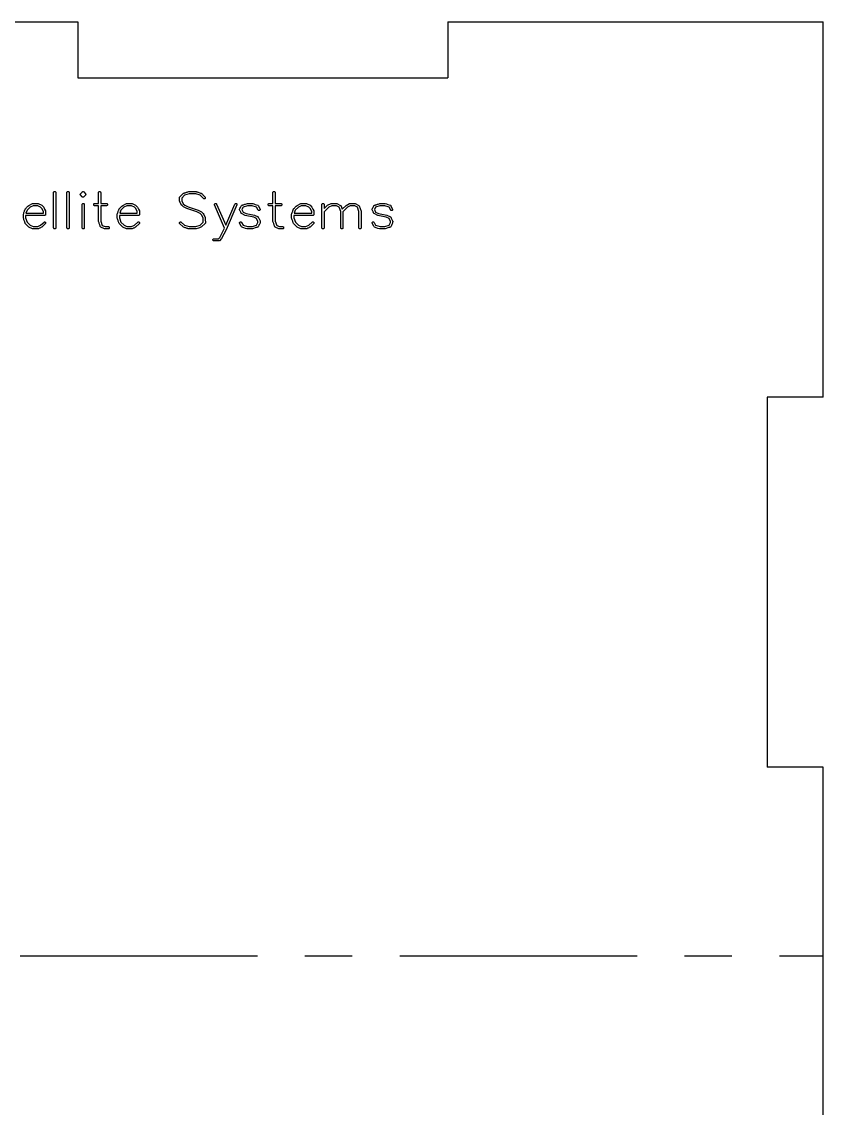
# Model space of a CAD drawing. Header units: millimetres. Extents: x 0 to 100, y -15 to 100.
# Drawn here: x 57.1 to 100, y 41.8 to 100 of the extents above; entities that cross this region are included whole.
import ezdxf

# ---------------------------------------------------------------- set-up
doc = ezdxf.new("R2010")
doc.units = ezdxf.units.MM
doc.linetypes.add('CENTERX2', pattern=[20.32, 12.7, -2.54, 2.54, -2.54])

msp = doc.modelspace()

# ---------------------------------------------------------------- linework, layer by layer
at = {"color": 7, "linetype": 'Continuous', "lineweight": 25}
for p, q in [((39.9, 100), (60.1, 100)), ((60.1, 100), (60.1, 97)), ((79.9, 100), (79.9, 97)), ((79.9, 100), (100, 100)), ((100, 79.9), (100, 100)), ((60.1, 97), (79.9, 97)), ((97, 79.9), (97, 60.1)), ((100, 79.9), (97, 79.9)), ((100, 60.1), (97, 60.1)), ((100, 39.9), (100, 60.1))]:
    msp.add_line(p, q, dxfattribs=at)
at = {"color": 7, "linetype": 'CENTERX2'}
msp.add_line((57.013, 50), (100, 50), dxfattribs=at)
at = {"color": 7, "linetype": 'Continuous', "flags": 128}
for points in [[(58.926, 90.883), (58.929, 90.867), (58.929, 90.867), (58.929, 88.956), (58.929, 88.956), (58.924, 88.943), (58.916, 88.931), (58.905, 88.921), (58.891, 88.913), (58.891, 88.913), (58.871, 88.913), (58.871, 88.913), (58.845, 88.916), (58.826, 88.926), (58.814, 88.942), (58.81, 88.962), (58.81, 88.962), (58.81, 90.875), (58.81, 90.875), (58.817, 90.889), (58.828, 90.901), (58.842, 90.908), (58.859, 90.913), (58.859, 90.913), (58.882, 90.911), (58.9, 90.905), (58.915, 90.896), (58.926, 90.883)], [(59.64, 90.883), (59.643, 90.867), (59.643, 90.867), (59.643, 88.956), (59.643, 88.956), (59.638, 88.943), (59.631, 88.931), (59.619, 88.921), (59.605, 88.913), (59.605, 88.913), (59.585, 88.913), (59.585, 88.913), (59.559, 88.916), (59.54, 88.926), (59.528, 88.942), (59.524, 88.962), (59.524, 88.962), (59.524, 90.875), (59.524, 90.875), (59.531, 90.889), (59.542, 90.901), (59.556, 90.908), (59.573, 90.913), (59.573, 90.913), (59.596, 90.911), (59.615, 90.905), (59.629, 90.896), (59.64, 90.883)], [(60.417, 90.902), (60.523, 90.789), (60.523, 90.789), (60.529, 90.774), (60.531, 90.761), (60.531, 90.761), (60.528, 90.744), (60.52, 90.726), (60.506, 90.708), (60.487, 90.689), (60.487, 90.689), (60.461, 90.663), (60.441, 90.644), (60.427, 90.63), (60.42, 90.621), (60.42, 90.621), (60.401, 90.611), (60.382, 90.607), (60.382, 90.607), (60.37, 90.609), (60.36, 90.613), (60.36, 90.613), (60.344, 90.624), (60.344, 90.624), (60.244, 90.731), (60.244, 90.731), (60.241, 90.737), (60.24, 90.746), (60.238, 90.759), (60.238, 90.775), (60.238, 90.775), (60.246, 90.792), (60.246, 90.792), (60.349, 90.899), (60.349, 90.899), (60.362, 90.91), (60.382, 90.913), (60.382, 90.913), (60.397, 90.91), (60.417, 90.902)], [(61.333, 90.866), (61.333, 90.27), (61.333, 90.27), (61.652, 90.27), (61.652, 90.27), (61.668, 90.264), (61.68, 90.254), (61.688, 90.241), (61.693, 90.224), (61.693, 90.224), (61.691, 90.202), (61.687, 90.184), (61.679, 90.17), (61.668, 90.16), (61.668, 90.16), (61.647, 90.151), (61.647, 90.151), (61.333, 90.151), (61.333, 90.151), (61.333, 89.33), (61.333, 89.33), (61.412, 89.101), (61.412, 89.101), (61.559, 89.032), (61.559, 89.032), (61.739, 89.032), (61.739, 89.032), (61.759, 89.025), (61.773, 89.013), (61.782, 88.995), (61.785, 88.972), (61.785, 88.972), (61.783, 88.953), (61.777, 88.939), (61.777, 88.939), (61.76, 88.922), (61.738, 88.913), (61.738, 88.913), (61.527, 88.913), (61.527, 88.913), (61.33, 89.009), (61.33, 89.009), (61.32, 89.016), (61.312, 89.027), (61.306, 89.04), (61.302, 89.058), (61.302, 89.058), (61.294, 89.08), (61.285, 89.104), (61.276, 89.132), (61.265, 89.163), (61.254, 89.196), (61.241, 89.232), (61.228, 89.27), (61.214, 89.312), (61.214, 89.312), (61.214, 90.151), (61.214, 90.151), (60.997, 90.151), (60.997, 90.151), (60.982, 90.157), (60.969, 90.166), (60.961, 90.176), (60.955, 90.188), (60.955, 90.188), (60.953, 90.199), (60.952, 90.213), (60.952, 90.213), (60.956, 90.236), (60.967, 90.251), (60.983, 90.263), (61, 90.27), (61, 90.27), (61.214, 90.27), (61.214, 90.27), (61.214, 90.874), (61.214, 90.874), (61.22, 90.889), (61.23, 90.9), (61.244, 90.908), (61.261, 90.913), (61.261, 90.913), (61.289, 90.91), (61.311, 90.901), (61.326, 90.886), (61.333, 90.866)], [(66.436, 90.91), (66.461, 90.901), (66.489, 90.892), (66.519, 90.881), (66.553, 90.87), (66.589, 90.857), (66.628, 90.844), (66.67, 90.83), (66.715, 90.815), (66.715, 90.815), (66.731, 90.802), (66.749, 90.785), (66.769, 90.764), (66.794, 90.74), (66.82, 90.713), (66.85, 90.682), (66.882, 90.647), (66.918, 90.609), (66.918, 90.609), (66.926, 90.593), (66.929, 90.576), (66.929, 90.576), (66.928, 90.566), (66.926, 90.559), (66.926, 90.559), (66.92, 90.545), (66.912, 90.534), (66.9, 90.526), (66.885, 90.52), (66.885, 90.52), (66.868, 90.521), (66.853, 90.523), (66.842, 90.526), (66.833, 90.531), (66.833, 90.531), (66.659, 90.711), (66.659, 90.711), (66.413, 90.794), (66.413, 90.794), (66.062, 90.794), (66.062, 90.794), (65.822, 90.715), (65.822, 90.715), (65.667, 90.558), (65.667, 90.558), (65.667, 90.414), (65.667, 90.414), (65.749, 90.254), (65.749, 90.254), (65.825, 90.181), (65.825, 90.181), (66.004, 90.094), (66.004, 90.094), (66.542, 89.916), (66.542, 89.916), (66.721, 89.824), (66.721, 89.824), (66.748, 89.799), (66.777, 89.767), (66.81, 89.729), (66.847, 89.685), (66.847, 89.685), (66.926, 89.523), (66.926, 89.523), (66.927, 89.497), (66.927, 89.468), (66.927, 89.435), (66.928, 89.399), (66.928, 89.36), (66.929, 89.318), (66.929, 89.273), (66.929, 89.225), (66.929, 89.225), (66.918, 89.203), (66.918, 89.203), (66.724, 89.013), (66.724, 89.013), (66.696, 89.001), (66.658, 88.987), (66.612, 88.971), (66.557, 88.953), (66.557, 88.953), (66.431, 88.913), (66.431, 88.913), (66.04, 88.913), (66.04, 88.913), (66.015, 88.921), (65.987, 88.93), (65.957, 88.94), (65.924, 88.95), (65.887, 88.963), (65.848, 88.976), (65.806, 88.99), (65.761, 89.006), (65.761, 89.006), (65.744, 89.016), (65.744, 89.016), (65.553, 89.201), (65.553, 89.201), (65.549, 89.217), (65.548, 89.244), (65.548, 89.244), (65.554, 89.258), (65.564, 89.27), (65.576, 89.279), (65.591, 89.286), (65.591, 89.286), (65.609, 89.285), (65.623, 89.283), (65.634, 89.279), (65.643, 89.273), (65.643, 89.273), (65.817, 89.109), (65.817, 89.109), (66.059, 89.032), (66.059, 89.032), (66.413, 89.032), (66.413, 89.032), (66.652, 89.113), (66.652, 89.113), (66.81, 89.267), (66.81, 89.267), (66.81, 89.497), (66.81, 89.497), (66.728, 89.657), (66.728, 89.657), (66.649, 89.735), (66.649, 89.735), (66.469, 89.822), (66.469, 89.822), (65.936, 89.998), (65.936, 89.998), (65.754, 90.09), (65.754, 90.09), (65.717, 90.125), (65.681, 90.161), (65.681, 90.161), (65.66, 90.182), (65.644, 90.202), (65.631, 90.221), (65.624, 90.239), (65.624, 90.239), (65.618, 90.253), (65.609, 90.27), (65.599, 90.291), (65.587, 90.315), (65.575, 90.339), (65.564, 90.36), (65.555, 90.378), (65.548, 90.393), (65.548, 90.393), (65.548, 90.596), (65.548, 90.596), (65.554, 90.616), (65.571, 90.635), (65.581, 90.645), (65.589, 90.651), (65.594, 90.656), (65.597, 90.658), (65.597, 90.658), (65.747, 90.81), (65.747, 90.81), (65.766, 90.821), (65.766, 90.821), (65.791, 90.83), (65.819, 90.839), (65.849, 90.849), (65.883, 90.86), (65.919, 90.871), (65.958, 90.883), (66, 90.896), (66.045, 90.91), (66.045, 90.91), (66.056, 90.913), (66.056, 90.913), (66.436, 90.91)], [(70.667, 90.866), (70.667, 90.27), (70.667, 90.27), (70.985, 90.27), (70.985, 90.27), (71.001, 90.264), (71.013, 90.254), (71.022, 90.241), (71.026, 90.224), (71.026, 90.224), (71.025, 90.202), (71.02, 90.184), (71.012, 90.17), (71.001, 90.16), (71.001, 90.16), (70.98, 90.151), (70.98, 90.151), (70.667, 90.151), (70.667, 90.151), (70.667, 89.33), (70.667, 89.33), (70.746, 89.101), (70.746, 89.101), (70.892, 89.032), (70.892, 89.032), (71.072, 89.032), (71.072, 89.032), (71.092, 89.025), (71.107, 89.013), (71.115, 88.995), (71.118, 88.972), (71.118, 88.972), (71.116, 88.953), (71.11, 88.939), (71.11, 88.939), (71.094, 88.922), (71.072, 88.913), (71.072, 88.913), (70.86, 88.913), (70.86, 88.913), (70.663, 89.009), (70.663, 89.009), (70.653, 89.016), (70.645, 89.027), (70.639, 89.04), (70.635, 89.058), (70.635, 89.058), (70.628, 89.08), (70.619, 89.104), (70.609, 89.132), (70.599, 89.163), (70.587, 89.196), (70.575, 89.232), (70.562, 89.27), (70.548, 89.312), (70.548, 89.312), (70.548, 90.151), (70.548, 90.151), (70.331, 90.151), (70.331, 90.151), (70.315, 90.157), (70.303, 90.166), (70.294, 90.176), (70.288, 90.188), (70.288, 90.188), (70.286, 90.199), (70.286, 90.213), (70.286, 90.213), (70.289, 90.236), (70.3, 90.251), (70.316, 90.263), (70.333, 90.27), (70.333, 90.27), (70.548, 90.27), (70.548, 90.27), (70.548, 90.874), (70.548, 90.874), (70.554, 90.889), (70.564, 90.9), (70.577, 90.908), (70.594, 90.913), (70.594, 90.913), (70.623, 90.91), (70.644, 90.901), (70.659, 90.886), (70.667, 90.866)], [(58.175, 90.174), (58.278, 90.072), (58.278, 90.072), (58.329, 89.974), (58.378, 89.875), (58.378, 89.875), (58.378, 89.673), (58.378, 89.673), (58.375, 89.659), (58.368, 89.647), (58.356, 89.638), (58.34, 89.63), (58.34, 89.63), (58.314, 89.627), (58.314, 89.627), (57.31, 89.627), (57.31, 89.627), (57.31, 89.512), (57.31, 89.512), (57.391, 89.27), (57.391, 89.27), (57.552, 89.11), (57.552, 89.11), (57.712, 89.032), (57.712, 89.032), (57.958, 89.032), (57.958, 89.032), (58.111, 89.106), (58.111, 89.106), (58.295, 89.278), (58.295, 89.278), (58.314, 89.284), (58.338, 89.286), (58.338, 89.286), (58.356, 89.277), (58.369, 89.267), (58.378, 89.256), (58.381, 89.244), (58.381, 89.244), (58.379, 89.22), (58.373, 89.201), (58.373, 89.201), (58.173, 89.006), (58.173, 89.006), (58.154, 88.997), (58.132, 88.986), (58.105, 88.974), (58.075, 88.959), (58.044, 88.945), (58.018, 88.933), (57.996, 88.922), (57.977, 88.913), (57.977, 88.913), (57.679, 88.913), (57.679, 88.913), (57.483, 89.007), (57.483, 89.007), (57.288, 89.203), (57.288, 89.203), (57.279, 89.229), (57.27, 89.257), (57.259, 89.289), (57.247, 89.323), (57.235, 89.361), (57.221, 89.401), (57.206, 89.444), (57.19, 89.491), (57.19, 89.491), (57.19, 89.697), (57.19, 89.697), (57.206, 89.742), (57.221, 89.783), (57.234, 89.822), (57.247, 89.858), (57.258, 89.891), (57.268, 89.922), (57.278, 89.949), (57.285, 89.974), (57.285, 89.974), (57.288, 89.977), (57.298, 89.987), (57.313, 90.002), (57.335, 90.023), (57.363, 90.051), (57.397, 90.085), (57.437, 90.125), (57.483, 90.171), (57.483, 90.171), (57.679, 90.267), (57.679, 90.267), (57.692, 90.27), (57.692, 90.27), (57.983, 90.267), (57.983, 90.267), (58.175, 90.174)], [(58.11, 90.073), (57.955, 90.151), (57.955, 90.151), (57.706, 90.151), (57.706, 90.151), (57.551, 90.078), (57.551, 90.078), (57.386, 89.92), (57.386, 89.92), (57.329, 89.746), (57.329, 89.746), (58.265, 89.746), (58.265, 89.746), (58.265, 89.85), (58.265, 89.85), (58.186, 90.003), (58.186, 90.003), (58.11, 90.073)], [(60.446, 90.243), (60.452, 90.224), (60.452, 90.224), (60.452, 88.953), (60.452, 88.953), (60.447, 88.937), (60.438, 88.926), (60.424, 88.917), (60.406, 88.913), (60.406, 88.913), (60.382, 88.915), (60.363, 88.92), (60.349, 88.929), (60.339, 88.942), (60.339, 88.942), (60.333, 88.953), (60.333, 88.953), (60.333, 90.227), (60.333, 90.227), (60.339, 90.242), (60.349, 90.254), (60.363, 90.263), (60.38, 90.27), (60.38, 90.27), (60.403, 90.269), (60.421, 90.263), (60.436, 90.255), (60.446, 90.243)], [(63.199, 90.174), (63.302, 90.072), (63.302, 90.072), (63.353, 89.974), (63.402, 89.875), (63.402, 89.875), (63.402, 89.673), (63.402, 89.673), (63.399, 89.659), (63.391, 89.647), (63.38, 89.638), (63.364, 89.63), (63.364, 89.63), (63.337, 89.627), (63.337, 89.627), (62.333, 89.627), (62.333, 89.627), (62.333, 89.512), (62.333, 89.512), (62.414, 89.27), (62.414, 89.27), (62.576, 89.11), (62.576, 89.11), (62.735, 89.032), (62.735, 89.032), (62.981, 89.032), (62.981, 89.032), (63.135, 89.106), (63.135, 89.106), (63.319, 89.278), (63.319, 89.278), (63.338, 89.284), (63.362, 89.286), (63.362, 89.286), (63.38, 89.277), (63.393, 89.267), (63.401, 89.256), (63.405, 89.244), (63.405, 89.244), (63.403, 89.22), (63.397, 89.201), (63.397, 89.201), (63.196, 89.006), (63.196, 89.006), (63.178, 88.997), (63.156, 88.986), (63.129, 88.974), (63.099, 88.959), (63.068, 88.945), (63.042, 88.933), (63.019, 88.922), (63.001, 88.913), (63.001, 88.913), (62.702, 88.913), (62.702, 88.913), (62.507, 89.007), (62.507, 89.007), (62.312, 89.203), (62.312, 89.203), (62.303, 89.229), (62.294, 89.257), (62.283, 89.289), (62.271, 89.323), (62.259, 89.361), (62.245, 89.401), (62.23, 89.444), (62.214, 89.491), (62.214, 89.491), (62.214, 89.697), (62.214, 89.697), (62.23, 89.742), (62.245, 89.783), (62.258, 89.822), (62.27, 89.858), (62.282, 89.891), (62.292, 89.922), (62.301, 89.949), (62.309, 89.974), (62.309, 89.974), (62.312, 89.977), (62.321, 89.987), (62.337, 90.002), (62.359, 90.023), (62.387, 90.051), (62.42, 90.085), (62.461, 90.125), (62.507, 90.171), (62.507, 90.171), (62.702, 90.267), (62.702, 90.267), (62.716, 90.27), (62.716, 90.27), (63.006, 90.267), (63.006, 90.267), (63.199, 90.174)], [(63.134, 90.073), (62.979, 90.151), (62.979, 90.151), (62.73, 90.151), (62.73, 90.151), (62.575, 90.078), (62.575, 90.078), (62.41, 89.92), (62.41, 89.92), (62.353, 89.746), (62.353, 89.746), (63.288, 89.746), (63.288, 89.746), (63.288, 89.85), (63.288, 89.85), (63.21, 90.003), (63.21, 90.003), (63.134, 90.073)], [(67.532, 90.238), (68.021, 89.107), (68.021, 89.107), (68.026, 89.115), (68.026, 89.115), (68.515, 90.243), (68.515, 90.243), (68.525, 90.255), (68.537, 90.263), (68.55, 90.268), (68.564, 90.27), (68.564, 90.27), (68.581, 90.268), (68.595, 90.263), (68.607, 90.253), (68.616, 90.24), (68.616, 90.24), (68.618, 90.225), (68.619, 90.2), (68.619, 90.2), (68.038, 88.863), (68.038, 88.863), (67.8, 88.389), (67.8, 88.389), (67.694, 88.278), (67.694, 88.278), (67.674, 88.27), (67.674, 88.27), (67.372, 88.27), (67.372, 88.27), (67.357, 88.277), (67.346, 88.286), (67.338, 88.299), (67.333, 88.314), (67.333, 88.314), (67.334, 88.33), (67.337, 88.344), (67.341, 88.356), (67.347, 88.365), (67.362, 88.377), (67.382, 88.381), (67.382, 88.381), (67.634, 88.384), (67.634, 88.384), (67.705, 88.452), (67.705, 88.452), (67.955, 88.958), (67.955, 88.958), (67.423, 90.199), (67.423, 90.199), (67.423, 90.216), (67.426, 90.23), (67.431, 90.242), (67.437, 90.253), (67.445, 90.26), (67.455, 90.266), (67.467, 90.269), (67.48, 90.27), (67.48, 90.27), (67.497, 90.268), (67.512, 90.262), (67.523, 90.252), (67.532, 90.238)], [(69.462, 90.267), (69.526, 90.246), (69.594, 90.224), (69.666, 90.199), (69.741, 90.173), (69.741, 90.173), (69.753, 90.164), (69.765, 90.149), (69.765, 90.149), (69.857, 89.958), (69.857, 89.958), (69.856, 89.939), (69.852, 89.923), (69.844, 89.91), (69.834, 89.902), (69.814, 89.892), (69.8, 89.888), (69.8, 89.888), (69.797, 89.888), (69.792, 89.888), (69.792, 89.888), (69.788, 89.89), (69.784, 89.891), (69.784, 89.891), (69.77, 89.9), (69.754, 89.917), (69.754, 89.917), (69.671, 90.075), (69.671, 90.075), (69.438, 90.151), (69.438, 90.151), (69.179, 90.151), (69.179, 90.151), (68.949, 90.076), (68.949, 90.076), (68.881, 89.944), (68.881, 89.944), (68.949, 89.808), (68.949, 89.808), (69.106, 89.73), (69.106, 89.73), (69.554, 89.642), (69.554, 89.642), (69.749, 89.548), (69.749, 89.548), (69.753, 89.542), (69.76, 89.529), (69.77, 89.51), (69.784, 89.484), (69.784, 89.484), (69.857, 89.336), (69.857, 89.336), (69.86, 89.326), (69.862, 89.313), (69.86, 89.298), (69.857, 89.28), (69.857, 89.28), (69.857, 89.261), (69.857, 89.246), (69.857, 89.234), (69.857, 89.224), (69.857, 89.224), (69.838, 89.186), (69.815, 89.141), (69.789, 89.087), (69.76, 89.026), (69.76, 89.026), (69.737, 89.009), (69.706, 88.996), (69.706, 88.996), (69.682, 88.988), (69.664, 88.982), (69.654, 88.978), (69.649, 88.977), (69.649, 88.977), (69.454, 88.913), (69.454, 88.913), (69.157, 88.913), (69.157, 88.913), (69.07, 88.937), (68.984, 88.963), (68.984, 88.963), (68.933, 88.983), (68.894, 89.004), (68.865, 89.028), (68.846, 89.053), (68.846, 89.053), (68.762, 89.215), (68.762, 89.215), (68.763, 89.233), (68.765, 89.247), (68.769, 89.258), (68.775, 89.265), (68.775, 89.265), (68.784, 89.274), (68.795, 89.281), (68.807, 89.285), (68.821, 89.286), (68.821, 89.286), (68.832, 89.285), (68.842, 89.281), (68.854, 89.272), (68.871, 89.255), (68.871, 89.255), (68.946, 89.106), (68.946, 89.106), (69.188, 89.032), (69.188, 89.032), (69.445, 89.032), (69.445, 89.032), (69.673, 89.109), (69.673, 89.109), (69.744, 89.254), (69.744, 89.254), (69.744, 89.315), (69.744, 89.315), (69.67, 89.465), (69.67, 89.465), (69.516, 89.54), (69.516, 89.54), (69.058, 89.633), (69.058, 89.633), (68.871, 89.727), (68.871, 89.727), (68.854, 89.743), (68.854, 89.743), (68.848, 89.757), (68.84, 89.773), (68.831, 89.792), (68.82, 89.815), (68.808, 89.84), (68.794, 89.868), (68.779, 89.899), (68.762, 89.933), (68.762, 89.933), (68.762, 89.946), (68.762, 89.946), (68.763, 89.963), (68.765, 89.973), (68.765, 89.973), (68.783, 90.007), (68.804, 90.048), (68.83, 90.097), (68.859, 90.155), (68.859, 90.155), (68.871, 90.169), (68.889, 90.179), (68.889, 90.179), (68.914, 90.187), (68.942, 90.196), (68.974, 90.206), (69.008, 90.217), (69.045, 90.228), (69.086, 90.241), (69.129, 90.255), (69.176, 90.27), (69.176, 90.27), (69.462, 90.267)], [(72.532, 90.174), (72.635, 90.072), (72.635, 90.072), (72.686, 89.974), (72.735, 89.875), (72.735, 89.875), (72.735, 89.673), (72.735, 89.673), (72.732, 89.659), (72.725, 89.647), (72.713, 89.638), (72.698, 89.63), (72.698, 89.63), (72.671, 89.627), (72.671, 89.627), (71.667, 89.627), (71.667, 89.627), (71.667, 89.512), (71.667, 89.512), (71.748, 89.27), (71.748, 89.27), (71.91, 89.11), (71.91, 89.11), (72.069, 89.032), (72.069, 89.032), (72.315, 89.032), (72.315, 89.032), (72.468, 89.106), (72.468, 89.106), (72.652, 89.278), (72.652, 89.278), (72.671, 89.284), (72.695, 89.286), (72.695, 89.286), (72.713, 89.277), (72.727, 89.267), (72.735, 89.256), (72.738, 89.244), (72.738, 89.244), (72.737, 89.22), (72.73, 89.201), (72.73, 89.201), (72.53, 89.006), (72.53, 89.006), (72.512, 88.997), (72.489, 88.986), (72.462, 88.974), (72.432, 88.959), (72.401, 88.945), (72.375, 88.933), (72.353, 88.922), (72.334, 88.913), (72.334, 88.913), (72.036, 88.913), (72.036, 88.913), (71.84, 89.007), (71.84, 89.007), (71.645, 89.203), (71.645, 89.203), (71.637, 89.229), (71.627, 89.257), (71.616, 89.289), (71.605, 89.323), (71.592, 89.361), (71.578, 89.401), (71.563, 89.444), (71.548, 89.491), (71.548, 89.491), (71.548, 89.697), (71.548, 89.697), (71.563, 89.742), (71.578, 89.783), (71.592, 89.822), (71.604, 89.858), (71.615, 89.891), (71.625, 89.922), (71.635, 89.949), (71.642, 89.974), (71.642, 89.974), (71.645, 89.977), (71.655, 89.987), (71.67, 90.002), (71.692, 90.023), (71.72, 90.051), (71.754, 90.085), (71.794, 90.125), (71.84, 90.171), (71.84, 90.171), (72.036, 90.267), (72.036, 90.267), (72.049, 90.27), (72.049, 90.27), (72.34, 90.267), (72.34, 90.267), (72.532, 90.174)], [(72.467, 90.073), (72.312, 90.151), (72.312, 90.151), (72.063, 90.151), (72.063, 90.151), (71.908, 90.078), (71.908, 90.078), (71.743, 89.92), (71.743, 89.92), (71.686, 89.746), (71.686, 89.746), (72.622, 89.746), (72.622, 89.746), (72.622, 89.85), (72.622, 89.85), (72.543, 90.003), (72.543, 90.003), (72.467, 90.073)], [(74.167, 90.171), (74.176, 90.164), (74.184, 90.153), (74.19, 90.139), (74.193, 90.122), (74.193, 90.122), (74.245, 89.964), (74.245, 89.964), (74.457, 90.171), (74.457, 90.171), (74.648, 90.267), (74.648, 90.267), (74.667, 90.27), (74.667, 90.27), (74.949, 90.267), (74.949, 90.267), (75.143, 90.171), (75.143, 90.171), (75.163, 90.152), (75.163, 90.152), (75.262, 89.867), (75.262, 89.867), (75.262, 88.953), (75.262, 88.953), (75.257, 88.937), (75.249, 88.926), (75.236, 88.917), (75.219, 88.913), (75.219, 88.913), (75.197, 88.915), (75.179, 88.92), (75.166, 88.929), (75.157, 88.942), (75.157, 88.942), (75.152, 88.953), (75.152, 88.953), (75.149, 89.851), (75.149, 89.851), (75.074, 90.079), (75.074, 90.079), (74.926, 90.151), (74.926, 90.151), (74.684, 90.151), (74.684, 90.151), (74.528, 90.071), (74.528, 90.071), (74.286, 89.83), (74.286, 89.83), (74.286, 88.95), (74.286, 88.95), (74.282, 88.938), (74.275, 88.928), (74.263, 88.919), (74.247, 88.913), (74.247, 88.913), (74.228, 88.914), (74.212, 88.917), (74.2, 88.921), (74.19, 88.927), (74.179, 88.943), (74.176, 88.958), (74.176, 88.958), (74.173, 89.851), (74.173, 89.851), (74.09, 90.079), (74.09, 90.079), (73.944, 90.151), (73.944, 90.151), (73.693, 90.151), (73.693, 90.151), (73.531, 90.071), (73.531, 90.071), (73.286, 89.83), (73.286, 89.83), (73.286, 88.956), (73.286, 88.956), (73.28, 88.942), (73.272, 88.93), (73.26, 88.921), (73.246, 88.913), (73.246, 88.913), (73.226, 88.913), (73.226, 88.913), (73.201, 88.916), (73.182, 88.926), (73.171, 88.942), (73.167, 88.961), (73.167, 88.961), (73.167, 90.227), (73.167, 90.227), (73.173, 90.246), (73.185, 90.259), (73.202, 90.267), (73.226, 90.27), (73.226, 90.27), (73.249, 90.267), (73.266, 90.259), (73.266, 90.259), (73.281, 90.241), (73.286, 90.224), (73.286, 90.224), (73.286, 89.997), (73.286, 89.997), (73.466, 90.174), (73.466, 90.174), (73.662, 90.267), (73.662, 90.267), (73.676, 90.27), (73.676, 90.27), (73.968, 90.267), (73.968, 90.267), (74.167, 90.171)], [(76.558, 90.267), (76.622, 90.246), (76.689, 90.224), (76.761, 90.199), (76.836, 90.173), (76.836, 90.173), (76.848, 90.164), (76.86, 90.149), (76.86, 90.149), (76.952, 89.958), (76.952, 89.958), (76.951, 89.939), (76.947, 89.923), (76.939, 89.91), (76.929, 89.902), (76.909, 89.892), (76.895, 89.888), (76.895, 89.888), (76.892, 89.888), (76.888, 89.888), (76.888, 89.888), (76.883, 89.89), (76.879, 89.891), (76.879, 89.891), (76.865, 89.9), (76.85, 89.917), (76.85, 89.917), (76.766, 90.075), (76.766, 90.075), (76.533, 90.151), (76.533, 90.151), (76.274, 90.151), (76.274, 90.151), (76.044, 90.076), (76.044, 90.076), (75.977, 89.944), (75.977, 89.944), (76.044, 89.808), (76.044, 89.808), (76.202, 89.73), (76.202, 89.73), (76.649, 89.642), (76.649, 89.642), (76.844, 89.548), (76.844, 89.548), (76.848, 89.542), (76.856, 89.529), (76.866, 89.51), (76.879, 89.484), (76.879, 89.484), (76.952, 89.336), (76.952, 89.336), (76.956, 89.326), (76.957, 89.313), (76.956, 89.298), (76.952, 89.28), (76.952, 89.28), (76.952, 89.261), (76.952, 89.246), (76.952, 89.234), (76.952, 89.224), (76.952, 89.224), (76.933, 89.186), (76.911, 89.141), (76.884, 89.087), (76.855, 89.026), (76.855, 89.026), (76.832, 89.009), (76.801, 88.996), (76.801, 88.996), (76.777, 88.988), (76.76, 88.982), (76.749, 88.978), (76.744, 88.977), (76.744, 88.977), (76.549, 88.913), (76.549, 88.913), (76.252, 88.913), (76.252, 88.913), (76.166, 88.937), (76.079, 88.963), (76.079, 88.963), (76.029, 88.983), (75.989, 89.004), (75.96, 89.028), (75.941, 89.053), (75.941, 89.053), (75.857, 89.215), (75.857, 89.215), (75.858, 89.233), (75.86, 89.247), (75.865, 89.258), (75.871, 89.265), (75.871, 89.265), (75.879, 89.274), (75.89, 89.281), (75.903, 89.285), (75.917, 89.286), (75.917, 89.286), (75.927, 89.285), (75.937, 89.281), (75.949, 89.272), (75.966, 89.255), (75.966, 89.255), (76.042, 89.106), (76.042, 89.106), (76.283, 89.032), (76.283, 89.032), (76.541, 89.032), (76.541, 89.032), (76.768, 89.109), (76.768, 89.109), (76.839, 89.254), (76.839, 89.254), (76.839, 89.315), (76.839, 89.315), (76.766, 89.465), (76.766, 89.465), (76.611, 89.54), (76.611, 89.54), (76.153, 89.633), (76.153, 89.633), (75.966, 89.727), (75.966, 89.727), (75.949, 89.743), (75.949, 89.743), (75.943, 89.757), (75.936, 89.773), (75.926, 89.792), (75.916, 89.815), (75.903, 89.84), (75.89, 89.868), (75.874, 89.899), (75.857, 89.933), (75.857, 89.933), (75.857, 89.946), (75.857, 89.946), (75.858, 89.963), (75.86, 89.973), (75.86, 89.973), (75.878, 90.007), (75.9, 90.048), (75.925, 90.097), (75.955, 90.155), (75.955, 90.155), (75.966, 90.169), (75.984, 90.179), (75.984, 90.179), (76.01, 90.187), (76.038, 90.196), (76.069, 90.206), (76.103, 90.217), (76.141, 90.228), (76.181, 90.241), (76.224, 90.255), (76.271, 90.27), (76.271, 90.27), (76.558, 90.267)]]:
    msp.add_lwpolyline(points, dxfattribs=at)

doc.saveas('drawing.dxf')
